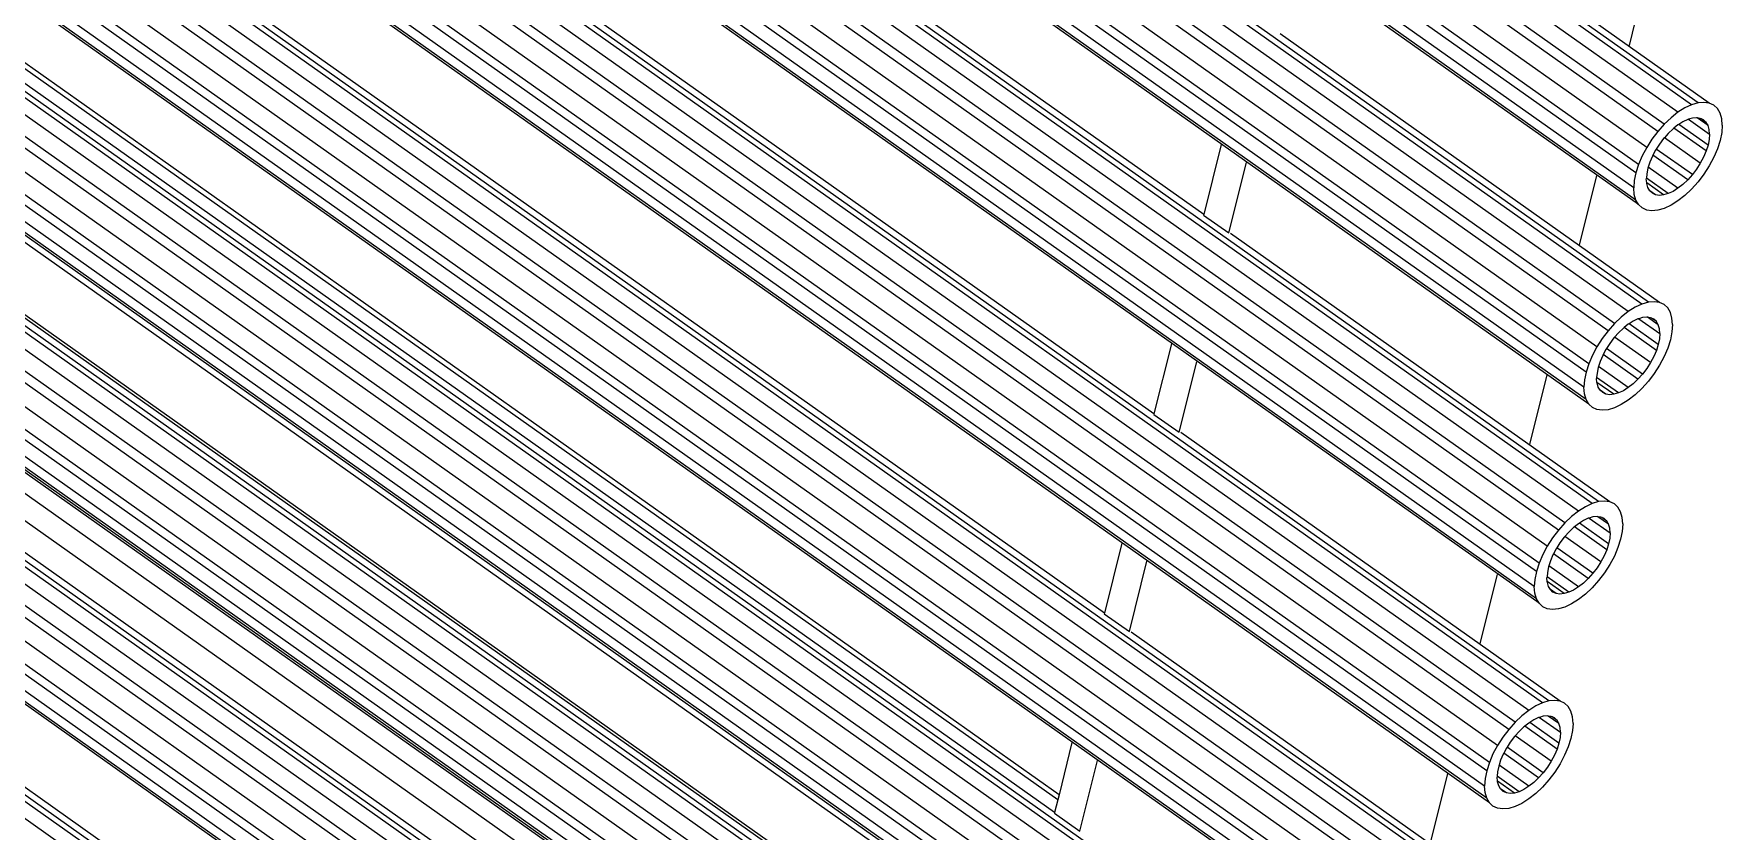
# Model space of a CAD drawing. Header units: millimetres. Extents: x 3440 to 9380, y -3644 to 556.
# Drawn here: x 8384.1 to 8574.5, y -1848.8 to -1758.9 of the extents above; entities that cross this region are included whole.
import ezdxf

# ---------------------------------------------------------------- set-up
doc = ezdxf.new("R2010")
doc.units = ezdxf.units.MM

msp = doc.modelspace()

# ---------------------------------------------------------------- linework, layer by layer
for p, q in [((8571.81, -1766.68), (7373.71, -919.5)), ((8569.54, -1767.74), (7371.45, -920.56)), ((8571.08, -1766.89), (7372.99, -919.71)), ((8567.27, -1769.89), (7369.18, -922.71)), ((8568, -1769.08), (7369.9, -921.9)), ((8566.01, -1771.7), (7367.92, -924.52)), ((8565.09, -1773.61), (7367, -926.43)), ((8564.55, -1776.26), (7366.45, -929.08)), ((8564.79, -1774.55), (7366.7, -927.37)), ((8564.79, -1777.63), (7366.7, -930.45)), ((8565.09, -1778.14), (7367, -930.96)), ((8565.48, -1789.36), (7367.38, -942.18)), ((8566.2, -1789.15), (7368.11, -941.97)), ((8562.39, -1791.54), (7364.3, -944.36)), ((8563.93, -1790.2), (7365.84, -943.02)), ((8561.67, -1792.35), (7363.57, -945.17)), ((8560.4, -1794.16), (7362.31, -946.98)), ((8559.19, -1797.01), (7361.09, -949.83)), ((8559.49, -1796.08), (7361.39, -948.9)), ((8558.94, -1798.73), (7360.85, -951.55)), ((8559.19, -1800.1), (7361.09, -952.92)), ((8559.49, -1800.61), (7361.39, -953.43)), ((8559.87, -1811.82), (7361.78, -964.64)), ((8560.59, -1811.61), (7362.5, -964.43)), ((8556.78, -1814), (7358.69, -966.82)), ((8558.33, -1812.67), (7360.23, -965.49)), ((8556.06, -1814.82), (7357.97, -967.64)), ((8554.8, -1816.63), (7356.7, -969.45)), ((8553.58, -1819.48), (7355.49, -972.3)), ((8553.88, -1818.54), (7355.79, -971.36)), ((8553.33, -1821.19), (7355.24, -974.01)), ((8553.58, -1822.56), (7355.49, -975.38)), ((8553.88, -1823.07), (7355.79, -975.89)), ((8552.72, -1835.13), (7354.63, -987.95)), ((8554.26, -1834.29), (7356.17, -987.11)), ((8554.99, -1834.07), (7356.89, -986.9)), ((8550.45, -1837.28), (7352.36, -990.1)), ((8551.18, -1836.47), (7353.09, -989.29)), ((8549.19, -1839.09), (7351.1, -991.91)), ((8548.27, -1841), (7350.18, -993.82)), ((8547.97, -1841.94), (7349.88, -994.76)), ((8547.73, -1843.66), (7349.64, -996.48)), ((8547.97, -1845.03), (7349.88, -997.85)), ((8548.27, -1845.54), (7350.18, -998.36)), ((8547.12, -1857.6), (7349.02, -1010.42)), ((8548.66, -1856.75), (7350.56, -1009.57)), ((8549.38, -1856.54), (7351.29, -1009.36)), ((8544.85, -1859.74), (7346.76, -1012.56)), ((8545.57, -1858.93), (7347.48, -1011.75)), ((8543.59, -1861.56), (7345.49, -1014.38)), ((8542.67, -1863.47), (7344.57, -1016.29)), ((8542.37, -1864.4), (7344.27, -1017.22)), ((8542.12, -1866.12), (7344.03, -1018.94)), ((8542.37, -1867.49), (7344.27, -1020.31)), ((8542.67, -1868), (7344.57, -1020.82)), ((8543.78, -1879), (7345.68, -1031.82)), ((8541.51, -1880.06), (7343.42, -1032.88)), ((8543.05, -1879.22), (7344.96, -1032.04)), ((8539.24, -1882.21), (7341.15, -1035.03)), ((8539.97, -1881.4), (7341.87, -1034.22)), ((8537.98, -1884.02), (7339.89, -1036.84)), ((8537.06, -1885.93), (7338.97, -1038.75)), ((8536.52, -1888.58), (7338.42, -1041.4)), ((8536.76, -1886.87), (7338.67, -1039.69)), ((8536.76, -1889.95), (7338.67, -1042.77)), ((8537.06, -1890.47), (7338.97, -1043.29)), ((8516.06, -1779.25), (8148.94, -1519.66)), ((8510.45, -1801.71), (8143.34, -1542.13)), ((8504.85, -1824.18), (8137.73, -1564.59)), ((8499.24, -1846.64), (8132.12, -1587.05)), ((8499.59, -1845.22), (8169.27, -1611.65)), ((8499.74, -1844.64), (8169.76, -1611.3)), ((8495.45, -1861.85), (8155.44, -1621.43)), ((8493.63, -1869.11), (8149.4, -1625.7)), ((8493.71, -1868.79), (8149.66, -1625.51)), ((8535.9, -1902.53), (8146.91, -1627.46)), ((8537.45, -1901.68), (8148.27, -1626.49)), ((8538.17, -1901.47), (8148.79, -1626.13)), ((8533.64, -1904.67), (8144.25, -1629.34)), ((8534.36, -1903.86), (8145.19, -1628.68)), ((8532.37, -1906.48), (8142.34, -1630.69)), ((8530.91, -1911.05), (8138.38, -1633.49)), ((8531.16, -1909.33), (8139.72, -1632.55)), ((8531.46, -1908.4), (8140.53, -1631.97)), ((8489.44, -1885.91), (8135.42, -1635.58)), ((8489.95, -1883.89), (8137.1, -1634.39)), ((8531.46, -1912.93), (8137.32, -1634.24)), ((8531.16, -1912.42), (8137.54, -1634.09)), ((8488.79, -1888.51), (8133.26, -1637.11)), ((8532.56, -1923.93), (8130.1, -1639.35)), ((8488.03, -1891.57), (8130.71, -1638.91)), ((8530.3, -1924.99), (8128.22, -1640.68)), ((8531.84, -1924.14), (8129.59, -1639.71)), ((8528.03, -1927.14), (8125.57, -1642.55)), ((8528.75, -1926.33), (8126.5, -1641.89)), ((8526.77, -1928.95), (8123.65, -1643.9)), ((8523.28, -1932.08), (8119.7, -1646.7)), ((8524.62, -1931.14), (8121.03, -1645.76)), ((8525.43, -1930.56), (8121.84, -1645.19)), ((8522.22, -1932.83), (8118.64, -1647.45)), ((8522.44, -1932.68), (8118.85, -1647.3)), ((8514.49, -1938.3), (8113.2, -1654.55)), ((8515, -1937.94), (8113.9, -1654.32)), ((8482.42, -1914.04), (8115.31, -1654.45)), ((8513.12, -1939.27), (8111.68, -1655.41)), ((8573.07, -1766.71), (8530.28, -1736.45)), ((8564.06, -1760.21), (8565.99, -1752.44)), ((8567.46, -1789.17), (8524.67, -1758.91)), ((8571.08, -1766.89), (8570.32, -1767.25)), ((8571.81, -1766.68), (8571.08, -1766.89)), ((8572.47, -1766.62), (8571.81, -1766.68)), ((8573.07, -1766.71), (8572.47, -1766.62)), ((8573.58, -1766.94), (8573.07, -1766.71)), ((8573.99, -1767.32), (8573.58, -1766.94)), ((8568.76, -1768.35), (8568, -1769.08)), ((8569.54, -1767.74), (8568.76, -1768.35)), ((8570.32, -1767.25), (8569.54, -1767.74)), ((8570.1, -1768.82), (8569.64, -1769.11)), ((8570.64, -1768.56), (8570.1, -1768.82)), ((8570.73, -1768.53), (8570.64, -1768.56)), ((8571.16, -1768.41), (8570.73, -1768.53)), ((8570.73, -1768.53), (8573.1, -1770.21)), ((8571.63, -1768.37), (8571.16, -1768.41)), ((8571.72, -1768.38), (8571.63, -1768.37)), ((8572.93, -1769.23), (8571.72, -1768.38)), ((8572.06, -1768.43), (8571.72, -1768.38)), ((8572.16, -1768.48), (8572.06, -1768.43)), ((8572.72, -1768.87), (8572.16, -1768.48)), ((8572.42, -1768.6), (8572.16, -1768.48)), ((8572.72, -1768.87), (8572.42, -1768.6)), ((8572.93, -1769.23), (8572.72, -1768.87)), ((8574.29, -1767.83), (8573.99, -1767.32)), ((8574.47, -1768.46), (8574.29, -1767.83)), ((8574.53, -1769.2), (8574.47, -1768.46)), ((8566.6, -1770.77), (8566.01, -1771.7)), ((8567.27, -1769.89), (8566.6, -1770.77)), ((8568, -1769.08), (8567.27, -1769.89)), ((8567.92, -1770.7), (8567.44, -1771.33)), ((8568.01, -1770.6), (8567.92, -1770.7)), ((8568.44, -1770.12), (8568.01, -1770.6)), ((8572.06, -1773.47), (8568.01, -1770.6)), ((8568.98, -1769.6), (8568.44, -1770.12)), ((8569.08, -1769.53), (8568.98, -1769.6)), ((8569.54, -1769.17), (8569.08, -1769.53)), ((8572.72, -1772.1), (8569.08, -1769.53)), ((8569.64, -1769.11), (8569.54, -1769.17)), ((8572.93, -1771.44), (8569.64, -1769.11)), ((8573.06, -1769.68), (8572.93, -1769.23)), ((8573.06, -1770.8), (8572.93, -1771.44)), ((8573.1, -1770.21), (8573.06, -1769.68)), ((8573.1, -1770.21), (8573.06, -1770.8)), ((8574.47, -1770.03), (8574.29, -1770.92)), ((8574.53, -1769.2), (8574.47, -1770.03)), ((8518.02, -1771.38), (8516.06, -1779.25)), ((8565.5, -1772.65), (8565.09, -1773.61)), ((8566.01, -1771.7), (8565.5, -1772.65)), ((8566.65, -1772.68), (8566.36, -1773.36)), ((8566.71, -1772.57), (8566.65, -1772.68)), ((8567.02, -1771.99), (8566.71, -1772.57)), ((8570.64, -1775.34), (8566.71, -1772.57)), ((8567.09, -1771.89), (8567.02, -1771.99)), ((8567.44, -1771.33), (8567.09, -1771.89)), ((8571.16, -1774.76), (8567.09, -1771.89)), ((8572.72, -1772.1), (8572.42, -1772.79)), ((8572.93, -1771.44), (8572.72, -1772.1)), ((8573.99, -1771.85), (8573.58, -1772.81)), ((8574.29, -1770.92), (8573.99, -1771.85)), ((8518.89, -1781.34), (8520.87, -1773.4)), ((8564.79, -1774.55), (8564.61, -1775.44)), ((8565.09, -1773.61), (8564.79, -1774.55)), ((8566.15, -1774.03), (8566.02, -1774.66)), ((8566.18, -1773.92), (8566.15, -1774.03)), ((8566.36, -1773.36), (8566.18, -1773.92)), ((8569.54, -1776.3), (8566.18, -1773.92)), ((8571.63, -1774.13), (8571.16, -1774.76)), ((8572.06, -1773.47), (8571.63, -1774.13)), ((8572.42, -1772.79), (8572.06, -1773.47)), ((8573.07, -1773.77), (8572.47, -1774.7)), ((8573.58, -1772.81), (8573.07, -1773.77)), ((8558.45, -1782.67), (8560.39, -1774.91)), ((8564.61, -1775.44), (8564.55, -1776.26)), ((8564.61, -1777), (8564.55, -1776.26)), ((8565.98, -1775.16), (8565.97, -1775.25)), ((8566.01, -1775.7), (8565.97, -1775.25)), ((8566.02, -1774.66), (8565.98, -1775.16)), ((8568.44, -1776.9), (8565.98, -1775.16)), ((8567.92, -1777.05), (8566.01, -1775.7)), ((8566.02, -1775.78), (8566.01, -1775.7)), ((8566.15, -1776.23), (8566.02, -1775.78)), ((8566.36, -1776.6), (8566.15, -1776.23)), ((8569.54, -1776.3), (8568.98, -1776.65)), ((8570.1, -1775.86), (8569.54, -1776.3)), ((8570.64, -1775.34), (8570.1, -1775.86)), ((8571.08, -1776.39), (8570.32, -1777.11)), ((8571.16, -1774.76), (8570.64, -1775.34)), ((8571.81, -1775.58), (8571.08, -1776.39)), ((8572.47, -1774.7), (8571.81, -1775.58)), ((8564.79, -1777.63), (8564.61, -1777)), ((8565.09, -1778.14), (8564.79, -1777.63)), ((8565.5, -1778.52), (8565.09, -1778.14)), ((8566.65, -1776.87), (8566.36, -1776.6)), ((8567.02, -1777.04), (8566.36, -1776.6)), ((8567.02, -1777.04), (8566.65, -1776.87)), ((8567.44, -1777.1), (8567.02, -1777.04)), ((8567.92, -1777.05), (8567.44, -1777.1)), ((8568.44, -1776.9), (8567.92, -1777.05)), ((8568.76, -1778.21), (8568, -1778.57)), ((8568.98, -1776.65), (8568.44, -1776.9)), ((8569.54, -1777.72), (8568.76, -1778.21)), ((8570.32, -1777.11), (8569.54, -1777.72)), ((8516.06, -1779.25), (8516.04, -1779.34)), ((8516.04, -1779.34), (8518.89, -1781.34)), ((8566.01, -1778.76), (8565.5, -1778.52)), ((8566.6, -1778.85), (8566.01, -1778.76)), ((8567.27, -1778.78), (8566.6, -1778.85)), ((8568, -1778.57), (8567.27, -1778.78)), ((8561.86, -1811.63), (8519.07, -1781.38)), ((8564.71, -1789.71), (8563.93, -1790.2)), ((8565.48, -1789.36), (8564.71, -1789.71)), ((8566.2, -1789.15), (8565.48, -1789.36)), ((8566.87, -1789.08), (8566.2, -1789.15)), ((8567.46, -1789.17), (8566.87, -1789.08)), ((8567.97, -1789.41), (8567.46, -1789.17)), ((8568.38, -1789.78), (8567.97, -1789.41)), ((8568.68, -1790.3), (8568.38, -1789.78)), ((8562.39, -1791.54), (8561.67, -1792.35)), ((8563.15, -1790.82), (8562.39, -1791.54)), ((8563.93, -1790.2), (8563.15, -1790.82)), ((8563.93, -1791.63), (8563.47, -1791.99)), ((8564.03, -1791.57), (8563.93, -1791.63)), ((8564.49, -1791.28), (8564.03, -1791.57)), ((8567.32, -1793.9), (8564.03, -1791.57)), ((8565.03, -1791.03), (8564.49, -1791.28)), ((8565.13, -1791), (8565.03, -1791.03)), ((8565.55, -1790.87), (8565.13, -1791)), ((8565.13, -1791), (8567.5, -1792.68)), ((8566.03, -1790.83), (8565.55, -1790.87)), ((8566.12, -1790.84), (8566.03, -1790.83)), ((8567.32, -1791.7), (8566.12, -1790.84)), ((8566.45, -1790.89), (8566.12, -1790.84)), ((8566.56, -1790.94), (8566.45, -1790.89)), ((8567.11, -1791.33), (8566.56, -1790.94)), ((8566.82, -1791.06), (8566.56, -1790.94)), ((8567.11, -1791.33), (8566.82, -1791.06)), ((8567.32, -1791.7), (8567.11, -1791.33)), ((8567.45, -1792.15), (8567.32, -1791.7)), ((8568.86, -1790.93), (8568.68, -1790.3)), ((8568.93, -1791.67), (8568.86, -1790.93)), ((8568.93, -1791.67), (8568.86, -1792.49)), ((8561, -1793.23), (8560.4, -1794.16)), ((8561.67, -1792.35), (8561, -1793.23)), ((8562.31, -1793.16), (8561.84, -1793.79)), ((8562.4, -1793.07), (8562.31, -1793.16)), ((8562.83, -1792.58), (8562.4, -1793.07)), ((8566.45, -1795.93), (8562.4, -1793.07)), ((8563.38, -1792.07), (8562.83, -1792.58)), ((8563.47, -1791.99), (8563.38, -1792.07)), ((8567.11, -1794.57), (8563.47, -1791.99)), ((8567.45, -1793.26), (8567.32, -1793.9)), ((8567.5, -1792.68), (8567.45, -1792.15)), ((8567.5, -1792.68), (8567.45, -1793.26)), ((8568.68, -1793.38), (8568.38, -1794.32)), ((8568.86, -1792.49), (8568.68, -1793.38)), ((8512.42, -1793.84), (8510.45, -1801.71)), ((8559.89, -1795.12), (8559.49, -1796.08)), ((8560.4, -1794.16), (8559.89, -1795.12)), ((8561.05, -1795.14), (8560.76, -1795.82)), ((8561.11, -1795.03), (8561.05, -1795.14)), ((8561.41, -1794.46), (8561.11, -1795.03)), ((8565.03, -1797.81), (8561.11, -1795.03)), ((8561.48, -1794.35), (8561.41, -1794.46)), ((8561.84, -1793.79), (8561.48, -1794.35)), ((8565.55, -1797.23), (8561.48, -1794.35)), ((8566.82, -1795.25), (8566.45, -1795.93)), ((8567.11, -1794.57), (8566.82, -1795.25)), ((8567.32, -1793.9), (8567.11, -1794.57)), ((8567.97, -1795.27), (8567.46, -1796.23)), ((8568.38, -1794.32), (8567.97, -1795.27)), ((8513.28, -1803.8), (8515.27, -1795.86)), ((8552.84, -1805.14), (8554.78, -1797.37)), ((8559.19, -1797.01), (8559, -1797.9)), ((8559.49, -1796.08), (8559.19, -1797.01)), ((8560.41, -1797.13), (8560.37, -1797.63)), ((8560.54, -1796.49), (8560.41, -1797.13)), ((8560.58, -1796.39), (8560.54, -1796.49)), ((8560.76, -1795.82), (8560.58, -1796.39)), ((8563.93, -1798.76), (8560.58, -1796.39)), ((8565.55, -1797.23), (8565.03, -1797.81)), ((8566.03, -1796.6), (8565.55, -1797.23)), ((8566.45, -1795.93), (8566.03, -1796.6)), ((8566.87, -1797.16), (8566.2, -1798.04)), ((8567.46, -1796.23), (8566.87, -1797.16)), ((8559, -1797.9), (8558.94, -1798.73)), ((8559, -1799.46), (8558.94, -1798.73)), ((8562.83, -1799.37), (8560.37, -1797.63)), ((8560.37, -1797.63), (8560.37, -1797.72)), ((8560.4, -1798.17), (8560.37, -1797.72)), ((8562.31, -1799.52), (8560.4, -1798.17)), ((8560.41, -1798.24), (8560.4, -1798.17)), ((8560.54, -1798.7), (8560.41, -1798.24)), ((8560.76, -1799.06), (8560.54, -1798.7)), ((8561.05, -1799.33), (8560.76, -1799.06)), ((8561.41, -1799.5), (8560.76, -1799.06)), ((8561.41, -1799.5), (8561.05, -1799.33)), ((8562.83, -1799.37), (8562.31, -1799.52)), ((8563.38, -1799.11), (8562.83, -1799.37)), ((8563.93, -1798.76), (8563.38, -1799.11)), ((8564.49, -1798.32), (8563.93, -1798.76)), ((8565.03, -1797.81), (8564.49, -1798.32)), ((8565.48, -1798.85), (8564.71, -1799.57)), ((8566.2, -1798.04), (8565.48, -1798.85)), ((8559.19, -1800.1), (8559, -1799.46)), ((8559.49, -1800.61), (8559.19, -1800.1)), ((8559.89, -1800.99), (8559.49, -1800.61)), ((8560.4, -1801.22), (8559.89, -1800.99)), ((8561, -1801.31), (8560.4, -1801.22)), ((8561.67, -1801.25), (8561, -1801.31)), ((8561.84, -1799.56), (8561.41, -1799.5)), ((8562.39, -1801.03), (8561.67, -1801.25)), ((8562.31, -1799.52), (8561.84, -1799.56)), ((8563.15, -1800.68), (8562.39, -1801.03)), ((8563.93, -1800.19), (8563.15, -1800.68)), ((8564.71, -1799.57), (8563.93, -1800.19)), ((8510.45, -1801.71), (8510.43, -1801.8)), ((8510.43, -1801.8), (8513.28, -1803.8)), ((8556.25, -1834.1), (8513.46, -1803.84)), ((8558.33, -1812.67), (8557.55, -1813.28)), ((8559.11, -1812.18), (8558.33, -1812.67)), ((8559.87, -1811.82), (8559.11, -1812.18)), ((8560.59, -1811.61), (8559.87, -1811.82)), ((8561.26, -1811.55), (8560.59, -1811.61)), ((8561.86, -1811.63), (8561.26, -1811.55)), ((8562.37, -1811.87), (8561.86, -1811.63)), ((8562.77, -1812.25), (8562.37, -1811.87)), ((8563.07, -1812.76), (8562.77, -1812.25)), ((8556.78, -1814), (8556.06, -1814.82)), ((8557.55, -1813.28), (8556.78, -1814)), ((8557.77, -1814.53), (8557.23, -1815.05)), ((8557.86, -1814.46), (8557.77, -1814.53)), ((8558.33, -1814.1), (8557.86, -1814.46)), ((8561.5, -1817.03), (8557.86, -1814.46)), ((8558.42, -1814.03), (8558.33, -1814.1)), ((8558.88, -1813.74), (8558.42, -1814.03)), ((8561.72, -1816.36), (8558.42, -1814.03)), ((8559.43, -1813.49), (8558.88, -1813.74)), ((8559.52, -1813.46), (8559.43, -1813.49)), ((8559.95, -1813.34), (8559.52, -1813.46)), ((8559.52, -1813.46), (8561.89, -1815.14)), ((8560.42, -1813.29), (8559.95, -1813.34)), ((8560.51, -1813.31), (8560.42, -1813.29)), ((8561.72, -1814.16), (8560.51, -1813.31)), ((8560.85, -1813.36), (8560.51, -1813.31)), ((8560.95, -1813.4), (8560.85, -1813.36)), ((8561.5, -1813.8), (8560.95, -1813.4)), ((8561.21, -1813.53), (8560.95, -1813.4)), ((8561.5, -1813.8), (8561.21, -1813.53)), ((8561.72, -1814.16), (8561.5, -1813.8)), ((8561.85, -1814.61), (8561.72, -1814.16)), ((8561.89, -1815.14), (8561.85, -1814.61)), ((8563.26, -1813.39), (8563.07, -1812.76)), ((8563.32, -1814.13), (8563.26, -1813.39)), ((8563.32, -1814.13), (8563.26, -1814.96)), ((8506.81, -1816.31), (8504.85, -1824.18)), ((8555.39, -1815.7), (8554.8, -1816.63)), ((8556.06, -1814.82), (8555.39, -1815.7)), ((8556.23, -1816.26), (8555.87, -1816.81)), ((8556.71, -1815.63), (8556.23, -1816.26)), ((8556.79, -1815.53), (8556.71, -1815.63)), ((8557.23, -1815.05), (8556.79, -1815.53)), ((8560.85, -1818.4), (8556.79, -1815.53)), ((8561.72, -1816.36), (8561.5, -1817.03)), ((8561.85, -1815.73), (8561.72, -1816.36)), ((8561.89, -1815.14), (8561.85, -1815.73)), ((8563.07, -1815.85), (8562.77, -1816.78)), ((8563.26, -1814.96), (8563.07, -1815.85)), ((8507.68, -1826.26), (8509.66, -1818.32)), ((8554.29, -1817.58), (8553.88, -1818.54)), ((8554.8, -1816.63), (8554.29, -1817.58)), ((8555.15, -1818.29), (8554.97, -1818.85)), ((8555.44, -1817.6), (8555.15, -1818.29)), ((8555.5, -1817.5), (8555.44, -1817.6)), ((8555.81, -1816.92), (8555.5, -1817.5)), ((8559.43, -1820.27), (8555.5, -1817.5)), ((8555.87, -1816.81), (8555.81, -1816.92)), ((8559.95, -1819.69), (8555.87, -1816.81)), ((8560.85, -1818.4), (8560.42, -1819.06)), ((8561.21, -1817.72), (8560.85, -1818.4)), ((8561.5, -1817.03), (8561.21, -1817.72)), ((8562.37, -1817.74), (8561.86, -1818.69)), ((8562.77, -1816.78), (8562.37, -1817.74)), ((8547.24, -1827.6), (8549.18, -1819.84)), ((8553.58, -1819.48), (8553.4, -1820.37)), ((8553.88, -1818.54), (8553.58, -1819.48)), ((8554.77, -1820.09), (8554.76, -1820.18)), ((8554.8, -1820.63), (8554.76, -1820.18)), ((8554.81, -1819.59), (8554.77, -1820.09)), ((8557.23, -1821.83), (8554.77, -1820.09)), ((8554.94, -1818.96), (8554.81, -1819.59)), ((8554.97, -1818.85), (8554.94, -1818.96)), ((8558.33, -1821.23), (8554.97, -1818.85)), ((8559.43, -1820.27), (8558.88, -1820.79)), ((8559.95, -1819.69), (8559.43, -1820.27)), ((8560.42, -1819.06), (8559.95, -1819.69)), ((8561.26, -1819.62), (8560.59, -1820.51)), ((8561.86, -1818.69), (8561.26, -1819.62)), ((8553.4, -1820.37), (8553.33, -1821.19)), ((8553.4, -1821.93), (8553.33, -1821.19)), ((8553.58, -1822.56), (8553.4, -1821.93)), ((8556.71, -1821.98), (8554.8, -1820.63)), ((8554.81, -1820.71), (8554.8, -1820.63)), ((8554.94, -1821.16), (8554.81, -1820.71)), ((8555.15, -1821.53), (8554.94, -1821.16)), ((8555.44, -1821.8), (8555.15, -1821.53)), ((8555.81, -1821.97), (8555.15, -1821.53)), ((8555.81, -1821.97), (8555.44, -1821.8)), ((8556.23, -1822.03), (8555.81, -1821.97)), ((8556.71, -1821.98), (8556.23, -1822.03)), ((8557.23, -1821.83), (8556.71, -1821.98)), ((8557.77, -1821.58), (8557.23, -1821.83)), ((8558.33, -1821.23), (8557.77, -1821.58)), ((8558.88, -1820.79), (8558.33, -1821.23)), ((8559.11, -1822.04), (8558.33, -1822.65)), ((8559.87, -1821.32), (8559.11, -1822.04)), ((8560.59, -1820.51), (8559.87, -1821.32)), ((8553.88, -1823.07), (8553.58, -1822.56)), ((8554.29, -1823.45), (8553.88, -1823.07)), ((8554.8, -1823.69), (8554.29, -1823.45)), ((8555.39, -1823.77), (8554.8, -1823.69)), ((8556.06, -1823.71), (8555.39, -1823.77)), ((8556.78, -1823.5), (8556.06, -1823.71)), ((8557.55, -1823.14), (8556.78, -1823.5)), ((8558.33, -1822.65), (8557.55, -1823.14)), ((8504.85, -1824.18), (8504.83, -1824.26)), ((8504.83, -1824.26), (8507.68, -1826.26)), ((8550.64, -1856.56), (8507.86, -1826.31)), ((8552.72, -1835.13), (8551.94, -1835.75)), ((8553.5, -1834.64), (8552.72, -1835.13)), ((8554.26, -1834.29), (8553.5, -1834.64)), ((8554.99, -1834.07), (8554.26, -1834.29)), ((8555.66, -1834.01), (8554.99, -1834.07)), ((8556.25, -1834.1), (8555.66, -1834.01)), ((8556.76, -1834.34), (8556.25, -1834.1)), ((8557.17, -1834.71), (8556.76, -1834.34)), ((8557.47, -1835.23), (8557.17, -1834.71)), ((8557.65, -1835.86), (8557.47, -1835.23)), ((8550.45, -1837.28), (8549.79, -1838.16)), ((8551.18, -1836.47), (8550.45, -1837.28)), ((8551.94, -1835.75), (8551.18, -1836.47)), ((8552.16, -1837), (8551.62, -1837.51)), ((8552.26, -1836.92), (8552.16, -1837)), ((8552.72, -1836.56), (8552.26, -1836.92)), ((8555.9, -1839.5), (8552.26, -1836.92)), ((8552.82, -1836.5), (8552.72, -1836.56)), ((8553.28, -1836.21), (8552.82, -1836.5)), ((8556.11, -1838.83), (8552.82, -1836.5)), ((8553.82, -1835.95), (8553.28, -1836.21)), ((8553.92, -1835.93), (8553.82, -1835.95)), ((8554.34, -1835.8), (8553.92, -1835.93)), ((8553.92, -1835.93), (8556.29, -1837.6)), ((8554.82, -1835.76), (8554.34, -1835.8)), ((8554.9, -1835.77), (8554.82, -1835.76)), ((8556.11, -1836.63), (8554.9, -1835.77)), ((8555.24, -1835.82), (8554.9, -1835.77)), ((8555.34, -1835.87), (8555.24, -1835.82)), ((8555.9, -1836.26), (8555.34, -1835.87)), ((8555.61, -1835.99), (8555.34, -1835.87)), ((8555.9, -1836.26), (8555.61, -1835.99)), ((8556.11, -1836.63), (8555.9, -1836.26)), ((8556.24, -1837.08), (8556.11, -1836.63)), ((8556.29, -1837.6), (8556.24, -1837.08)), ((8557.65, -1837.42), (8557.47, -1838.31)), ((8557.71, -1836.6), (8557.65, -1835.86)), ((8557.71, -1836.6), (8557.65, -1837.42)), ((8501.2, -1838.77), (8499.74, -1844.64)), ((8549.19, -1839.09), (8548.68, -1840.05)), ((8549.79, -1838.16), (8549.19, -1839.09)), ((8550.27, -1839.28), (8550.2, -1839.39)), ((8550.63, -1838.72), (8550.27, -1839.28)), ((8554.34, -1842.16), (8550.27, -1839.28)), ((8551.1, -1838.09), (8550.63, -1838.72)), ((8551.19, -1838), (8551.1, -1838.09)), ((8551.62, -1837.51), (8551.19, -1838)), ((8555.24, -1840.86), (8551.19, -1838)), ((8556.11, -1838.83), (8555.9, -1839.5)), ((8556.24, -1838.19), (8556.11, -1838.83)), ((8556.29, -1837.6), (8556.24, -1838.19)), ((8557.17, -1839.25), (8556.76, -1840.2)), ((8557.47, -1838.31), (8557.17, -1839.25)), ((8502.07, -1848.73), (8504.06, -1840.79)), ((8548.27, -1841), (8547.97, -1841.94)), ((8548.68, -1840.05), (8548.27, -1841)), ((8549.54, -1840.75), (8549.36, -1841.32)), ((8549.84, -1840.07), (8549.54, -1840.75)), ((8549.89, -1839.96), (8549.84, -1840.07)), ((8550.2, -1839.39), (8549.89, -1839.96)), ((8553.82, -1842.74), (8549.89, -1839.96)), ((8555.24, -1840.86), (8554.82, -1841.53)), ((8555.61, -1840.18), (8555.24, -1840.86)), ((8555.9, -1839.5), (8555.61, -1840.18)), ((8556.25, -1841.16), (8555.66, -1842.09)), ((8556.76, -1840.2), (8556.25, -1841.16)), ((8541.63, -1850.07), (8543.57, -1842.3)), ((8547.79, -1842.83), (8547.73, -1843.66)), ((8547.97, -1841.94), (8547.79, -1842.83)), ((8549.2, -1842.06), (8549.16, -1842.56)), ((8551.62, -1844.3), (8549.16, -1842.56)), ((8549.16, -1842.56), (8549.16, -1842.65)), ((8549.19, -1843.1), (8549.16, -1842.65)), ((8551.1, -1844.45), (8549.19, -1843.1)), ((8549.2, -1843.17), (8549.19, -1843.1)), ((8549.33, -1841.42), (8549.2, -1842.06)), ((8549.33, -1843.63), (8549.2, -1843.17)), ((8549.36, -1841.32), (8549.33, -1841.42)), ((8552.72, -1843.69), (8549.36, -1841.32)), ((8553.82, -1842.74), (8553.28, -1843.25)), ((8554.34, -1842.16), (8553.82, -1842.74)), ((8554.99, -1842.97), (8554.26, -1843.78)), ((8554.82, -1841.53), (8554.34, -1842.16)), ((8555.66, -1842.09), (8554.99, -1842.97)), ((8499.74, -1844.64), (8499.59, -1845.22)), ((8547.79, -1844.39), (8547.73, -1843.66)), ((8547.97, -1845.03), (8547.79, -1844.39)), ((8548.27, -1845.54), (8547.97, -1845.03)), ((8549.54, -1843.99), (8549.33, -1843.63)), ((8549.84, -1844.26), (8549.54, -1843.99)), ((8550.2, -1844.43), (8549.54, -1843.99)), ((8550.2, -1844.43), (8549.84, -1844.26)), ((8550.63, -1844.49), (8550.2, -1844.43)), ((8551.1, -1844.45), (8550.63, -1844.49)), ((8551.62, -1844.3), (8551.1, -1844.45)), ((8552.16, -1844.04), (8551.62, -1844.3)), ((8552.72, -1843.69), (8552.16, -1844.04)), ((8553.28, -1843.25), (8552.72, -1843.69)), ((8553.5, -1844.5), (8552.72, -1845.12)), ((8554.26, -1843.78), (8553.5, -1844.5)), ((8499.24, -1846.64), (8499.22, -1846.73)), ((8499.22, -1846.73), (8502.07, -1848.73)), ((8499.59, -1845.22), (8499.24, -1846.64)), ((8548.68, -1845.92), (8548.27, -1845.54)), ((8549.19, -1846.15), (8548.68, -1845.92)), ((8549.79, -1846.24), (8549.19, -1846.15)), ((8550.45, -1846.18), (8549.79, -1846.24)), ((8551.18, -1845.96), (8550.45, -1846.18)), ((8551.94, -1845.61), (8551.18, -1845.96)), ((8552.72, -1845.12), (8551.94, -1845.61))]:
    msp.add_line(p, q)

doc.saveas('drawing.dxf')
